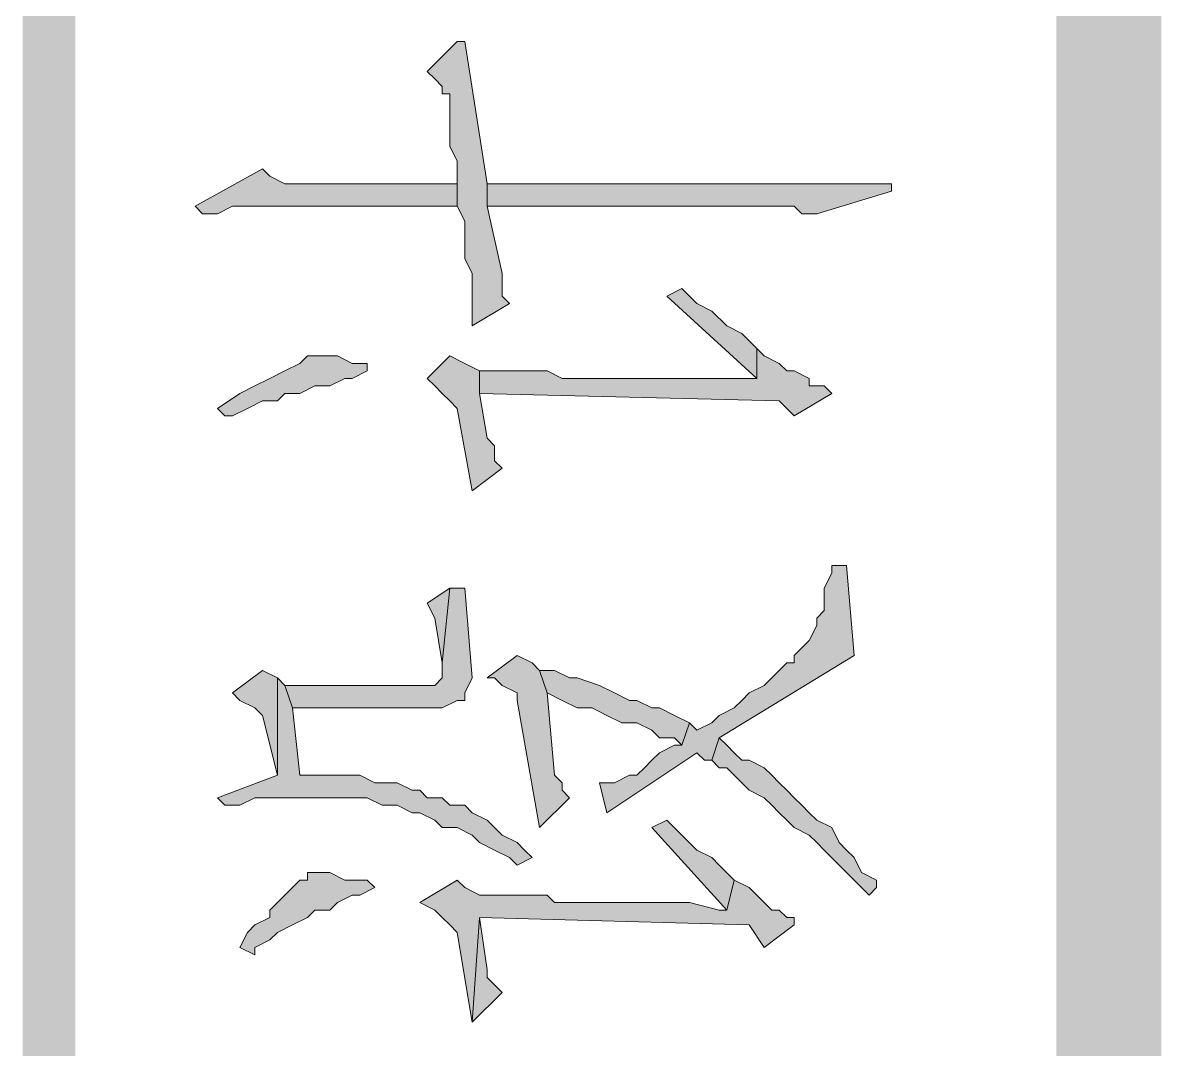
# Model space of a CAD drawing. Header units: millimetres. Extents: x 24 to 410, y 10 to 282.
# Drawn here: x 23.96 to 30.4, y 226.84 to 232.64 of the extents above; entities that cross this region are included whole.
import ezdxf

# ---------------------------------------------------------------- set-up
doc = ezdxf.new("R2010")
doc.units = ezdxf.units.MM

msp = doc.modelspace()

# ---------------------------------------------------------------- hatches: boundary and pattern name
h = msp.add_hatch(color=7)
h.dxf.hatch_style = 2
h.paths.add_polyline_path([(30.395333, 281.643667), (29.802667, 282.236333), (30.395333, 10.244667)])
h = msp.add_hatch(color=7)
h.dxf.hatch_style = 2
h.paths.add_polyline_path([(29.802667, 282.236333), (30.395333, 10.244667), (29.802667, 9.652)])
h = msp.add_hatch(color=7)
h.dxf.hatch_style = 2
h.paths.add_polyline_path([(24.257, 281.94), (23.960667, 281.94), (24.257, 55.837667)])
h = msp.add_hatch(color=7)
h.dxf.hatch_style = 2
h.paths.add_polyline_path([(23.960667, 281.94), (24.257, 55.837667), (23.960667, 55.837667)])
h = msp.add_hatch(color=7)
h.dxf.hatch_style = 2
h.paths.add_polyline_path([(26.246667, 232.367667), (26.289, 232.325333), (26.331333, 232.283), (26.331333, 232.240667), (26.373667, 232.240667), (26.373667, 231.944333), (26.416, 231.859667), (26.416, 231.605667), (26.458333, 231.521), (26.458333, 231.309333), (26.500667, 231.224667), (26.500667, 231.14), (26.500667, 231.013), (26.500667, 230.928333), (26.712333, 231.055333), (26.67, 231.097667), (26.67, 231.224667), (26.585333, 231.605667), (26.585333, 231.732667), (26.458333, 232.537), (26.416, 232.537)])
h = msp.add_hatch(color=7)
h.dxf.hatch_style = 2
h.paths.add_polyline_path([(24.934369, 231.605667), (24.976702, 231.563333), (25.061369, 231.563333), (25.146035, 231.605667), (26.416035, 231.605667), (26.416035, 231.732667), (26.246702, 231.732667), (26.162035, 231.732667), (25.442369, 231.732667), (25.357702, 231.775), (25.315369, 231.817333)])
h = msp.add_hatch(color=7)
h.dxf.hatch_style = 2
h.paths.add_polyline_path([(26.585333, 231.732667), (26.585333, 231.605667), (26.67, 231.605667), (28.321, 231.605667), (28.363333, 231.563333), (28.448, 231.563333), (28.871333, 231.690333), (28.871333, 231.732667)])
h = msp.add_hatch(color=7)
h.dxf.hatch_style = 2
h.paths.add_polyline_path([(27.601333, 231.097667), (28.109333, 230.632), (28.109333, 230.801333), (28.024667, 230.886), (27.94, 230.928333), (27.855333, 231.013), (27.770667, 231.055333), (27.686, 231.14)])
h = msp.add_hatch(color=7)
h.dxf.hatch_style = 2
h.paths.add_polyline_path([(25.061333, 230.462667), (25.103667, 230.420333), (25.146, 230.420333), (25.230667, 230.462667), (25.315333, 230.505), (25.4, 230.505), (25.442333, 230.547333), (25.527, 230.547333), (25.611667, 230.589667), (25.696333, 230.589667), (25.781, 230.632), (25.823333, 230.632), (25.908, 230.674333), (25.908, 230.716667), (25.823333, 230.716667), (25.738667, 230.759), (25.569333, 230.759), (25.527, 230.716667), (25.442333, 230.674333), (25.357667, 230.632), (25.273, 230.589667), (25.188333, 230.547333)])
h = msp.add_hatch(color=7)
h.dxf.hatch_style = 2
h.paths.add_polyline_path([(26.246667, 230.632), (26.289, 230.589667), (26.331333, 230.547333), (26.373667, 230.505), (26.416, 230.462667), (26.500667, 229.997), (26.67, 230.124), (26.627667, 230.166333), (26.627667, 230.251), (26.585333, 230.293333), (26.543, 230.547333), (26.543, 230.674333), (26.458333, 230.716667), (26.373667, 230.759)])
h = msp.add_hatch(color=7)
h.dxf.hatch_style = 2
h.paths.add_polyline_path([(26.543, 230.674333), (26.543, 230.547333), (28.236333, 230.505), (28.321, 230.420333), (28.532667, 230.547333), (28.490333, 230.589667), (28.405667, 230.589667), (28.405667, 230.632), (28.321, 230.674333), (28.278667, 230.674333), (28.236333, 230.716667), (28.151667, 230.759), (28.109333, 230.801333), (28.109333, 230.632), (28.024667, 230.632), (27.008667, 230.632), (26.924, 230.674333)])
h = msp.add_hatch(color=7)
h.dxf.hatch_style = 2
h.paths.add_polyline_path([(27.220333, 228.346), (27.262667, 228.176667), (27.770667, 228.515333), (27.813, 228.473), (27.855333, 228.473), (27.897667, 228.6), (28.659667, 229.065667), (28.617333, 229.573667), (28.532667, 229.573667), (28.532667, 229.531333), (28.490333, 229.446667), (28.490333, 229.319667), (28.448, 229.277333), (28.448, 229.235), (28.405667, 229.150333), (28.363333, 229.108), (28.321, 229.065667), (28.321, 229.023333), (28.278667, 229.023333), (28.236333, 228.981), (28.194, 228.938667), (28.151667, 228.896333), (28.067, 228.854), (28.024667, 228.811667), (27.982333, 228.769333), (27.897667, 228.727), (27.855333, 228.684667), (27.770667, 228.642333), (27.728333, 228.684667), (27.686, 228.557667), (27.643667, 228.557667), (27.559, 228.515333), (27.516667, 228.473), (27.474333, 228.430667), (27.432, 228.388333), (27.389667, 228.388333), (27.305, 228.346)])
h = msp.add_hatch(color=7)
h.dxf.hatch_style = 2
h.paths.add_polyline_path([(25.442333, 228.896333), (25.484667, 228.769333), (26.331333, 228.769333), (26.416, 228.811667), (26.458333, 228.811667), (26.458333, 228.854), (26.500667, 228.938667), (26.458333, 229.446667), (26.373667, 229.446667), (26.331333, 229.023333), (26.331333, 228.938667), (26.289, 228.896333)])
h = msp.add_hatch(color=7)
h.dxf.hatch_style = 2
h.paths.add_polyline_path([(26.246667, 229.362), (26.289, 229.277333), (26.331333, 229.023333), (26.373667, 229.446667)])
h = msp.add_hatch(color=7)
h.dxf.hatch_style = 2
h.paths.add_polyline_path([(26.585333, 228.938667), (26.627667, 228.938667), (26.67, 228.896333), (26.754667, 228.854), (26.754667, 228.811667), (26.881667, 228.092), (27.051, 228.261333), (27.008667, 228.303667), (27.008667, 228.346), (26.966333, 228.388333), (26.924, 228.854), (26.881667, 228.981), (26.839333, 229.023333), (26.754667, 229.065667)])
h = msp.add_hatch(color=7)
h.dxf.hatch_style = 2
h.paths.add_polyline_path([(25.146, 228.854), (25.188333, 228.811667), (25.273, 228.769333), (25.315333, 228.727), (25.4, 228.388333), (25.4, 228.938667), (25.315333, 228.981)])
h = msp.add_hatch(color=7)
h.dxf.hatch_style = 2
h.paths.add_polyline_path([(26.881667, 228.981), (26.924, 228.854), (27.008667, 228.811667), (27.093333, 228.769333), (27.178, 228.769333), (27.262667, 228.727), (27.347333, 228.684667), (27.432, 228.684667), (27.516667, 228.642333), (27.559, 228.6), (27.643667, 228.6), (27.686, 228.557667), (27.728333, 228.684667), (27.643667, 228.727), (27.559, 228.769333), (27.516667, 228.769333), (27.432, 228.811667), (27.389667, 228.811667), (27.305, 228.854), (27.220333, 228.896333), (27.093333, 228.938667), (27.051, 228.938667), (26.966333, 228.981)])
h = msp.add_hatch(color=7)
h.dxf.hatch_style = 2
h.paths.add_polyline_path([(25.061333, 228.261333), (25.103667, 228.219), (25.188333, 228.219), (25.273, 228.261333), (25.908, 228.261333), (25.992667, 228.219), (26.077333, 228.219), (26.162, 228.176667), (26.204333, 228.176667), (26.289, 228.134333), (26.331333, 228.092), (26.416, 228.092), (26.500667, 228.049667), (26.543, 228.007333), (26.627667, 227.965), (26.712333, 227.922667), (26.754667, 227.880333), (26.839333, 227.922667), (26.797, 227.965), (26.754667, 228.007333), (26.67, 228.049667), (26.627667, 228.092), (26.585333, 228.134333), (26.500667, 228.176667), (26.458333, 228.219), (26.373667, 228.219), (26.331333, 228.261333), (26.246667, 228.261333), (26.204333, 228.303667), (26.162, 228.303667), (26.077333, 228.346), (25.950333, 228.346), (25.865667, 228.388333), (25.527, 228.388333), (25.484667, 228.769333), (25.442333, 228.896333), (25.4, 228.938667), (25.4, 228.388333)])
h = msp.add_hatch(color=7)
h.dxf.hatch_style = 2
h.paths.add_polyline_path([(27.855333, 228.473), (27.897667, 228.430667), (27.94, 228.430667), (27.982333, 228.388333), (28.024667, 228.346), (28.067, 228.303667), (28.151667, 228.261333), (28.194, 228.219), (28.236333, 228.176667), (28.278667, 228.134333), (28.321, 228.092), (28.405667, 228.049667), (28.448, 228.007333), (28.490333, 227.965), (28.575, 227.880333), (28.617333, 227.838), (28.659667, 227.795667), (28.744333, 227.711), (28.786667, 227.753333), (28.786667, 227.795667), (28.702, 227.838), (28.659667, 227.922667), (28.617333, 227.965), (28.575, 228.007333), (28.532667, 228.092), (28.448, 228.134333), (28.405667, 228.176667), (28.363333, 228.219), (28.321, 228.261333), (28.278667, 228.303667), (28.236333, 228.346), (28.194, 228.388333), (28.151667, 228.430667), (28.067, 228.473), (28.024667, 228.473), (27.982333, 228.515333), (27.94, 228.557667), (27.897667, 228.6)])
h = msp.add_hatch(color=7)
h.dxf.hatch_style = 2
h.paths.add_polyline_path([(27.516667, 228.092), (27.94, 227.626333), (27.982333, 227.795667), (27.897667, 227.880333), (27.855333, 227.922667), (27.770667, 227.965), (27.686, 228.049667), (27.601333, 228.134333)])
h = msp.add_hatch(color=7)
h.dxf.hatch_style = 2
h.paths.add_polyline_path([(25.188333, 227.414667), (25.273, 227.372333), (25.273, 227.414667), (25.357667, 227.457), (25.4, 227.499333), (25.484667, 227.541667), (25.569333, 227.584), (25.611667, 227.626333), (25.696333, 227.626333), (25.738667, 227.668667), (25.823333, 227.711), (25.865667, 227.711), (25.950333, 227.753333), (25.908, 227.795667), (25.781, 227.795667), (25.696333, 227.838), (25.569333, 227.838), (25.569333, 227.795667), (25.527, 227.795667), (25.442333, 227.711), (25.4, 227.668667), (25.357667, 227.626333), (25.357667, 227.584), (25.273, 227.541667), (25.230667, 227.499333)])
h = msp.add_hatch(color=7)
h.dxf.hatch_style = 2
h.paths.add_polyline_path([(26.204333, 227.668667), (26.289, 227.626333), (26.331333, 227.584), (26.373667, 227.541667), (26.416, 227.499333), (26.500667, 226.991333), (26.543, 227.584), (28.067, 227.541667), (28.151667, 227.414667), (28.321, 227.541667), (28.321, 227.584), (28.278667, 227.584), (28.236333, 227.626333), (28.194, 227.626333), (28.151667, 227.668667), (28.109333, 227.711), (28.067, 227.753333), (27.982333, 227.795667), (27.94, 227.626333), (27.897667, 227.626333), (27.728333, 227.668667), (27.262667, 227.668667), (27.178, 227.668667), (26.966333, 227.668667), (26.924, 227.711), (26.543, 227.711), (26.458333, 227.753333), (26.416, 227.795667)])
h = msp.add_hatch(color=7)
h.dxf.hatch_style = 2
h.paths.add_polyline_path([(26.500667, 226.991333), (26.67, 227.160667), (26.627667, 227.203), (26.585333, 227.245333), (26.585333, 227.287667), (26.543, 227.584)])

# ---------------------------------------------------------------- linework, layer by layer
at = {"color": 7, "lineweight": 0}
for points in [[(26.246667, 232.367667), (26.289, 232.325333), (26.331333, 232.283), (26.331333, 232.240667), (26.373667, 232.240667), (26.373667, 231.944333), (26.416, 231.859667), (26.416, 231.605667), (26.458333, 231.521), (26.458333, 231.309333), (26.500667, 231.224667), (26.500667, 231.14), (26.500667, 231.013), (26.500667, 230.928333), (26.712333, 231.055333), (26.67, 231.097667), (26.67, 231.224667), (26.585333, 231.605667), (26.585333, 231.732667), (26.458333, 232.537), (26.416, 232.537)], [(24.934369, 231.605667), (24.976702, 231.563333), (25.061369, 231.563333), (25.146035, 231.605667), (26.416035, 231.605667), (26.416035, 231.732667), (26.246702, 231.732667), (26.162035, 231.732667), (25.442369, 231.732667), (25.357702, 231.775), (25.315369, 231.817333)], [(26.585333, 231.732667), (26.585333, 231.605667), (26.67, 231.605667), (28.321, 231.605667), (28.363333, 231.563333), (28.448, 231.563333), (28.871333, 231.690333), (28.871333, 231.732667)], [(27.601333, 231.097667), (28.109333, 230.632), (28.109333, 230.801333), (28.024667, 230.886), (27.94, 230.928333), (27.855333, 231.013), (27.770667, 231.055333), (27.686, 231.14)], [(25.061333, 230.462667), (25.103667, 230.420333), (25.146, 230.420333), (25.230667, 230.462667), (25.315333, 230.505), (25.4, 230.505), (25.442333, 230.547333), (25.527, 230.547333), (25.611667, 230.589667), (25.696333, 230.589667), (25.781, 230.632), (25.823333, 230.632), (25.908, 230.674333), (25.908, 230.716667), (25.823333, 230.716667), (25.738667, 230.759), (25.569333, 230.759), (25.527, 230.716667), (25.442333, 230.674333), (25.357667, 230.632), (25.273, 230.589667), (25.188333, 230.547333)], [(26.246667, 230.632), (26.289, 230.589667), (26.331333, 230.547333), (26.373667, 230.505), (26.416, 230.462667), (26.500667, 229.997), (26.67, 230.124), (26.627667, 230.166333), (26.627667, 230.251), (26.585333, 230.293333), (26.543, 230.547333), (26.543, 230.674333), (26.458333, 230.716667), (26.373667, 230.759)], [(26.543, 230.674333), (26.543, 230.547333), (28.236333, 230.505), (28.321, 230.420333), (28.532667, 230.547333), (28.490333, 230.589667), (28.405667, 230.589667), (28.405667, 230.632), (28.321, 230.674333), (28.278667, 230.674333), (28.236333, 230.716667), (28.151667, 230.759), (28.109333, 230.801333), (28.109333, 230.632), (28.024667, 230.632), (27.008667, 230.632), (26.924, 230.674333)], [(27.220333, 228.346), (27.262667, 228.176667), (27.770667, 228.515333), (27.813, 228.473), (27.855333, 228.473), (27.897667, 228.6), (28.659667, 229.065667), (28.617333, 229.573667), (28.532667, 229.573667), (28.532667, 229.531333), (28.490333, 229.446667), (28.490333, 229.319667), (28.448, 229.277333), (28.448, 229.235), (28.405667, 229.150333), (28.363333, 229.108), (28.321, 229.065667), (28.321, 229.023333), (28.278667, 229.023333), (28.236333, 228.981), (28.194, 228.938667), (28.151667, 228.896333), (28.067, 228.854), (28.024667, 228.811667), (27.982333, 228.769333), (27.897667, 228.727), (27.855333, 228.684667), (27.770667, 228.642333), (27.728333, 228.684667), (27.686, 228.557667), (27.643667, 228.557667), (27.559, 228.515333), (27.516667, 228.473), (27.474333, 228.430667), (27.432, 228.388333), (27.389667, 228.388333), (27.305, 228.346)], [(25.442333, 228.896333), (25.484667, 228.769333), (26.331333, 228.769333), (26.416, 228.811667), (26.458333, 228.811667), (26.458333, 228.854), (26.500667, 228.938667), (26.458333, 229.446667), (26.373667, 229.446667), (26.331333, 229.023333), (26.331333, 228.938667), (26.289, 228.896333)], [(26.246667, 229.362), (26.289, 229.277333), (26.331333, 229.023333), (26.373667, 229.446667)], [(26.585333, 228.938667), (26.627667, 228.938667), (26.67, 228.896333), (26.754667, 228.854), (26.754667, 228.811667), (26.881667, 228.092), (27.051, 228.261333), (27.008667, 228.303667), (27.008667, 228.346), (26.966333, 228.388333), (26.924, 228.854), (26.881667, 228.981), (26.839333, 229.023333), (26.754667, 229.065667)], [(25.146, 228.854), (25.188333, 228.811667), (25.273, 228.769333), (25.315333, 228.727), (25.4, 228.388333), (25.4, 228.938667), (25.315333, 228.981)], [(26.881667, 228.981), (26.924, 228.854), (27.008667, 228.811667), (27.093333, 228.769333), (27.178, 228.769333), (27.262667, 228.727), (27.347333, 228.684667), (27.432, 228.684667), (27.516667, 228.642333), (27.559, 228.6), (27.643667, 228.6), (27.686, 228.557667), (27.728333, 228.684667), (27.643667, 228.727), (27.559, 228.769333), (27.516667, 228.769333), (27.432, 228.811667), (27.389667, 228.811667), (27.305, 228.854), (27.220333, 228.896333), (27.093333, 228.938667), (27.051, 228.938667), (26.966333, 228.981)], [(25.061333, 228.261333), (25.103667, 228.219), (25.188333, 228.219), (25.273, 228.261333), (25.908, 228.261333), (25.992667, 228.219), (26.077333, 228.219), (26.162, 228.176667), (26.204333, 228.176667), (26.289, 228.134333), (26.331333, 228.092), (26.416, 228.092), (26.500667, 228.049667), (26.543, 228.007333), (26.627667, 227.965), (26.712333, 227.922667), (26.754667, 227.880333), (26.839333, 227.922667), (26.797, 227.965), (26.754667, 228.007333), (26.67, 228.049667), (26.627667, 228.092), (26.585333, 228.134333), (26.500667, 228.176667), (26.458333, 228.219), (26.373667, 228.219), (26.331333, 228.261333), (26.246667, 228.261333), (26.204333, 228.303667), (26.162, 228.303667), (26.077333, 228.346), (25.950333, 228.346), (25.865667, 228.388333), (25.527, 228.388333), (25.484667, 228.769333), (25.442333, 228.896333), (25.4, 228.938667), (25.4, 228.388333)], [(27.855333, 228.473), (27.897667, 228.430667), (27.94, 228.430667), (27.982333, 228.388333), (28.024667, 228.346), (28.067, 228.303667), (28.151667, 228.261333), (28.194, 228.219), (28.236333, 228.176667), (28.278667, 228.134333), (28.321, 228.092), (28.405667, 228.049667), (28.448, 228.007333), (28.490333, 227.965), (28.575, 227.880333), (28.617333, 227.838), (28.659667, 227.795667), (28.744333, 227.711), (28.786667, 227.753333), (28.786667, 227.795667), (28.702, 227.838), (28.659667, 227.922667), (28.617333, 227.965), (28.575, 228.007333), (28.532667, 228.092), (28.448, 228.134333), (28.405667, 228.176667), (28.363333, 228.219), (28.321, 228.261333), (28.278667, 228.303667), (28.236333, 228.346), (28.194, 228.388333), (28.151667, 228.430667), (28.067, 228.473), (28.024667, 228.473), (27.982333, 228.515333), (27.94, 228.557667), (27.897667, 228.6)], [(27.516667, 228.092), (27.94, 227.626333), (27.982333, 227.795667), (27.897667, 227.880333), (27.855333, 227.922667), (27.770667, 227.965), (27.686, 228.049667), (27.601333, 228.134333)], [(25.188333, 227.414667), (25.273, 227.372333), (25.273, 227.414667), (25.357667, 227.457), (25.4, 227.499333), (25.484667, 227.541667), (25.569333, 227.584), (25.611667, 227.626333), (25.696333, 227.626333), (25.738667, 227.668667), (25.823333, 227.711), (25.865667, 227.711), (25.950333, 227.753333), (25.908, 227.795667), (25.781, 227.795667), (25.696333, 227.838), (25.569333, 227.838), (25.569333, 227.795667), (25.527, 227.795667), (25.442333, 227.711), (25.4, 227.668667), (25.357667, 227.626333), (25.357667, 227.584), (25.273, 227.541667), (25.230667, 227.499333)], [(26.204333, 227.668667), (26.289, 227.626333), (26.331333, 227.584), (26.373667, 227.541667), (26.416, 227.499333), (26.500667, 226.991333), (26.543, 227.584), (28.067, 227.541667), (28.151667, 227.414667), (28.321, 227.541667), (28.321, 227.584), (28.278667, 227.584), (28.236333, 227.626333), (28.194, 227.626333), (28.151667, 227.668667), (28.109333, 227.711), (28.067, 227.753333), (27.982333, 227.795667), (27.94, 227.626333), (27.897667, 227.626333), (27.728333, 227.668667), (27.262667, 227.668667), (27.178, 227.668667), (26.966333, 227.668667), (26.924, 227.711), (26.543, 227.711), (26.458333, 227.753333), (26.416, 227.795667)], [(26.500667, 226.991333), (26.67, 227.160667), (26.627667, 227.203), (26.585333, 227.245333), (26.585333, 227.287667), (26.543, 227.584)]]:
    msp.add_lwpolyline(points, close=True, dxfattribs=at)

doc.saveas('drawing.dxf')
